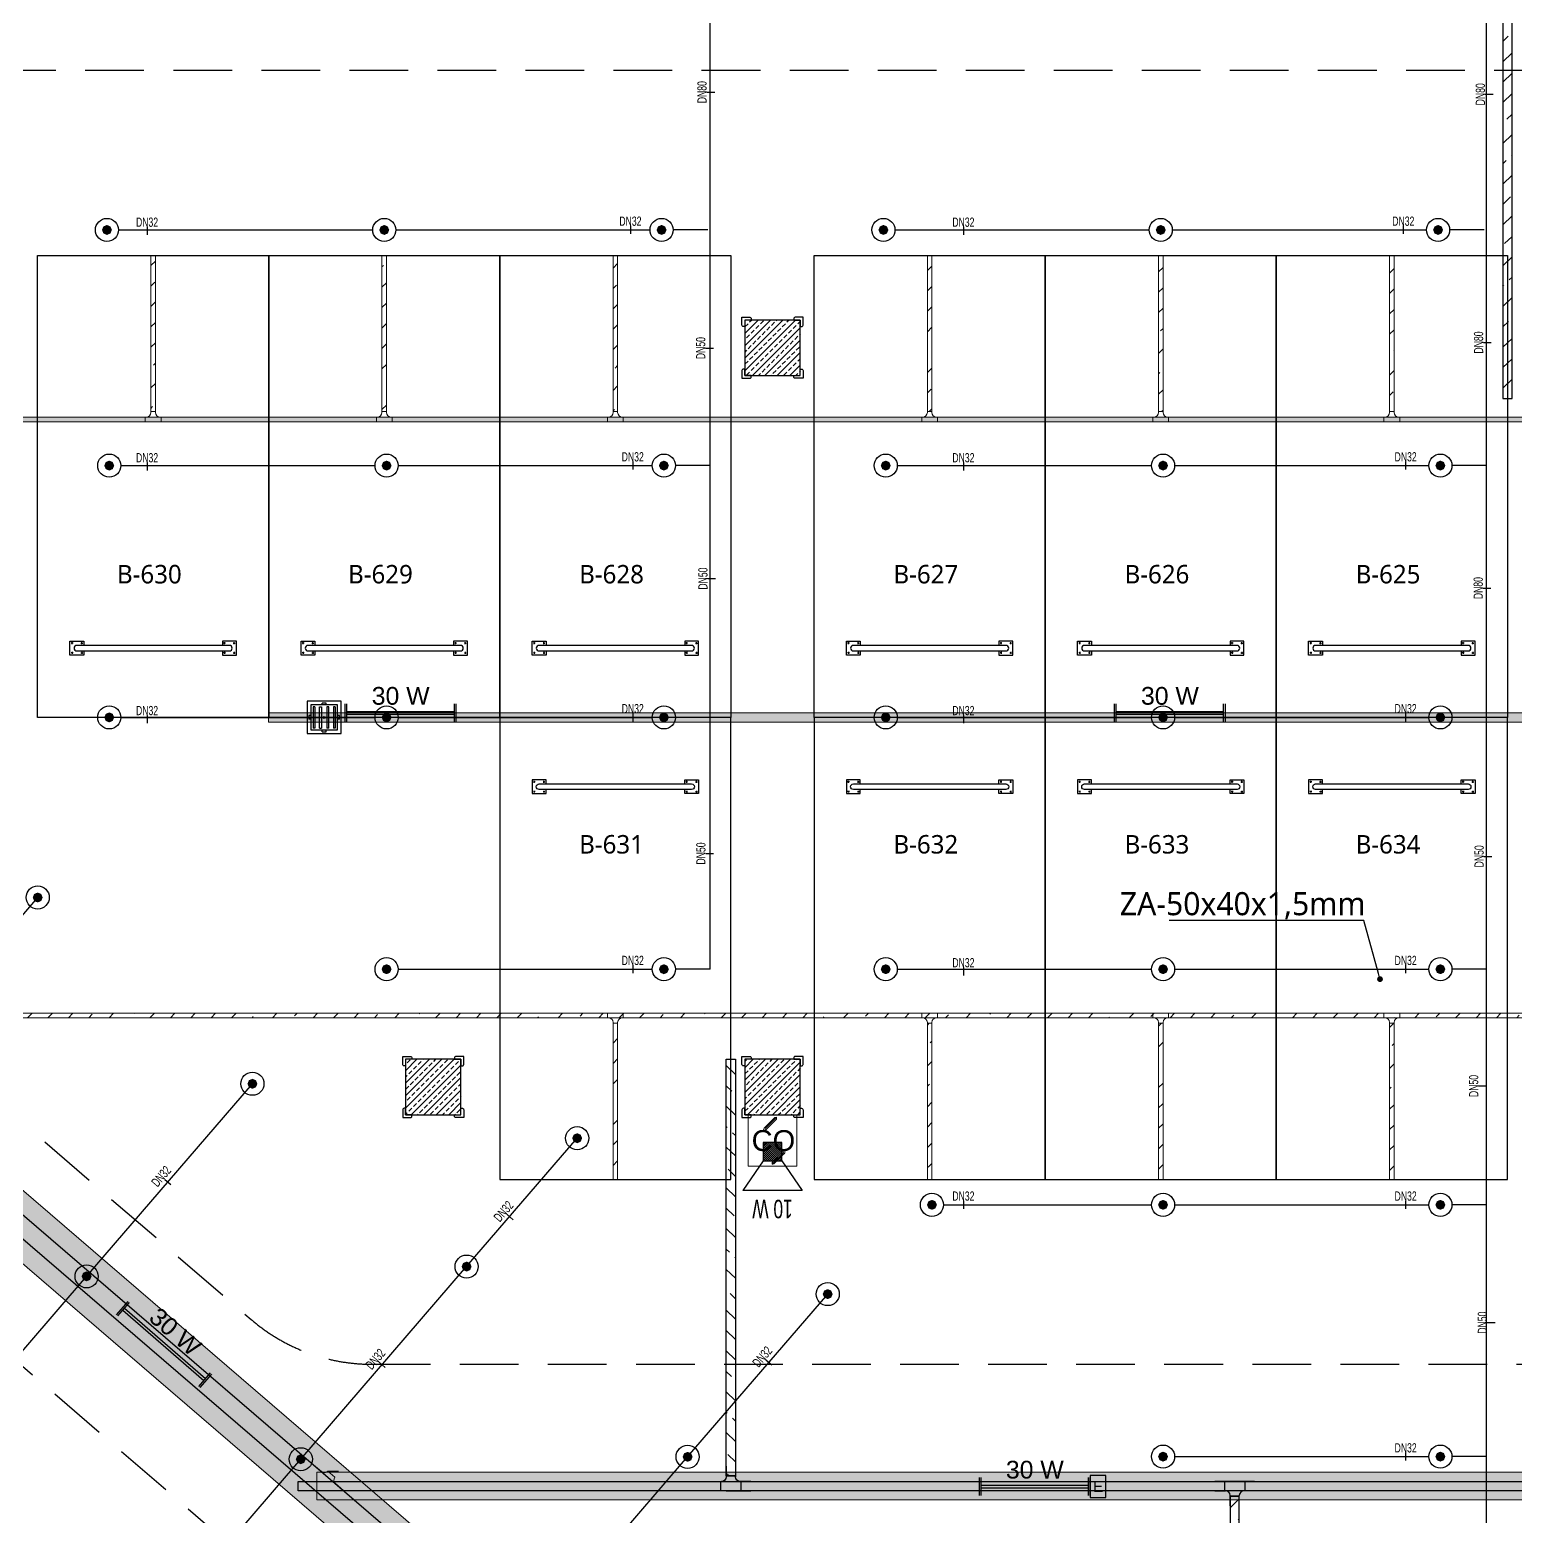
# Model space of a CAD drawing. Header units: millimetres. Extents: x -379292 to 1221486, y 92049 to 447512.
# Drawn here: x -200590 to -184520, y 124174 to 140261 of the extents above; entities that cross this region are included whole.
import ezdxf
from ezdxf import colors
from ezdxf.entities.mleader import LeaderData, LeaderLine
from ezdxf.enums import TextEntityAlignment as Align
from ezdxf.math import Vec2, Vec3

# ---------------------------------------------------------------- set-up
doc = ezdxf.new("R2010")
doc.units = ezdxf.units.MM
doc.linetypes.add('HIDDEN', pattern=[9.525, 6.35, -3.175])
for name, color, linetype in [('-M-YNGN-BORUID', 7, 'Continuous'), ('-M-YNGN-BORUUZUN', 7, 'Continuous'), ('-M-YNGN-BORUYUK', 7, 'Continuous'), ('-M-YNGN-SPR-YUK', 7, 'Continuous'), ('-M-YNGN-ZON5-CAP-', 7, 'Continuous'), ('-M-YNGN-ZON5-SPR-', 7, 'Continuous'), ('04_RAIN INLET', 51, 'Continuous'), ('05_HATCH CONCRETE', 141, 'Continuous'), ('05_SYMBOL', 2, 'Continuous'), ('08_LAMP', 4, 'Continuous'), ('08_LOUD SYSTEM', 4, 'Continuous'), ('202-A-Y-MahalAd', 141, 'Continuous'), ('E_CT_ZA', 6, 'Continuous'), ('EYazı', 7, 'Continuous')]:
    doc.layers.add(name, color=color, linetype=linetype)
doc.layers.add('-M-YNGN-SPR-CAPCIZGI', color=188, linetype='Continuous', plot=False)
for name, color, linetype, lineweight in [('-M-YNGN-ZON5', 11, 'SP', 30), ('08_200', 112, 'Continuous', 9), ('08_DEDECTOR', 3, 'Continuous', 9), ('E_CT_AYDINLATMA', 3, 'Continuous', 9), ('E_CT_KA', 4, 'Continuous', 9), ('E_CT_KIRMIZI', 1, 'Continuous', 9)]:
    doc.layers.add(name, color=color, linetype=linetype, lineweight=lineweight)
doc.styles.add('CIZGI', font='tahoma.ttf', dxfattribs={"width": 0.8, "oblique": 20})
doc.styles.add('HCAD', font='HCAD.SHX', dxfattribs={"width": 0.8, "height": 0.2})
doc.styles.add('PIPESIZE', font='hcad.shx', dxfattribs={"width": 0.8})
doc.styles.add('SPR-NOT', font='romans.shx')
doc.styles.get("Standard").update_dxf_attribs({"font": 'segoeuil.ttf'})
doc.styles.add('TR', font='tsimpali.shx', dxfattribs={"width": 0.7})
doc.styles.add('YAZI-2', font='arial.ttf', dxfattribs={"height": 2})
doc.styles.add('YAZI-3', font='arial.ttf', dxfattribs={"height": 3})
doc.linetypes.add('SP', pattern='A,2,-0.1,["SP",CIZGI,S=0.14,R=0.2,X=0,Y=-0.07],-0.255', length=2.355)
pattern_1 = [(225, (905000, -3e-07), (67.351921, -67.351921), []), (225, (904932.65, -3e-07), (67.351921, -67.351921), [47.625, -23.8125])]

# ---------------------------------------------------------------- blocks, each defined once
blk = doc.blocks.new('202_Vida')
at = {"color": 0, "linetype": 'ByBlock', "ltscale": 0.2}
for points in [[(1, 0), (-1, 0)], [(0, 1), (0, -1)]]:
    blk.add_lwpolyline(points, dxfattribs=at)
at = {"color": 0, "linetype": 'ByBlock'}
for radius in [0.42, 0.23, 0.155]:
    blk.add_circle((0, 0), radius, dxfattribs=at)
blk = doc.blocks.new('202_Stoper')
at = {"color": 0, "linetype": 'ByBlock'}
for points in [[(-750, -30), (-750, -75), (-900, -75), (-900, 75), (-750, 75), (-750, 30)], [(750, -30), (750, -75), (900, -75), (900, 75), (750, 75), (750, 30)]]:
    blk.add_lwpolyline(points, dxfattribs=at)
blk.add_lwpolyline([(825, -30, 1), (825, 30), (-825, 30, 1), (-825, -30)], format="xyb", close=True, dxfattribs=at)
at = {"color": 0, "linetype": 'ByBlock', "yscale": 10, "zscale": 10, "rotation": 180}
for p, xscale in [((-877, 53), -10), ((-772, 53), 10), ((772, 53), -10), ((877, 53), 10)]:
    blk.add_blockref('202_Vida', p, dxfattribs=dict(at, xscale=xscale))
at = {"color": 0, "linetype": 'ByBlock', "yscale": 10, "zscale": 10}
for p, xscale in [((-877, -52), 10), ((-772, -52), -10), ((772, -52), 10), ((877, -52), -10)]:
    blk.add_blockref('202_Vida', p, dxfattribs=dict(at, xscale=xscale))
blk = doc.blocks.new('202_Mahalblok')
at = {"color": 0, "linetype": 'ByBlock', "flags": 128}
blk.add_lwpolyline([(0, 0), (0, 5000), (2500, 5000), (2500, 0)], close=True, dxfattribs=at)
at = {"color": 252}
blk.add_blockref('202_Stoper', (1250, 750), dxfattribs=at)
at = {"color": 0, "linetype": 'ByBlock', "ltscale": 25}
blk.add_attdef('MAHALNO', text='', height=200, dxfattribs=at).set_placement((1209, 1390), align=Align.BOTTOM_CENTER)
blk = doc.blocks.new('202_Izgara')
at = {"color": 8, "ltscale": 25}
blk.add_circle((0, 0), 0.1, dxfattribs=at)
at = {"layer": '04_RAIN INLET', "color": 8}
for p, q in [((1.85, 1.75), (-1.85, 1.75)), ((-1.85, 1.75), (-1.85, -1.75)), ((1.85, -1.75), (1.85, 1.75)), ((1.45, 1.35), (-1.45, 1.35)), ((-1.45, 1.35), (-1.45, -1.35)), ((-1.2, 1.15), (-1.2, -1.15)), ((-1, 1.15), (-1.2, 1.15)), ((-1, 1.15), (-1, -1.15)), ((-0.5, -1.15), (-0.5, 1.15)), ((-0.5, 1.15), (-0.3, 1.15)), ((-0.3, 1.15), (-0.3, -1.15)), ((0.3, 1.15), (0.3, -1.15)), ((0.5, 1.15), (0.3, 1.15)), ((0.5, -1.15), (0.5, 1.15)), ((1, 1.15), (1, -1.15)), ((1.2, 1.15), (1, 1.15)), ((1.2, 1.15), (1.2, -1.15)), ((1.45, -1.35), (1.45, 1.35)), ((-1.45, -1.35), (1.45, -1.35)), ((-1, -1.15), (-1.2, -1.15)), ((-0.5, -1.15), (-0.3, -1.15)), ((0.5, -1.15), (0.3, -1.15)), ((1.2, -1.15), (1, -1.15)), ((-1.85, -1.75), (1.85, -1.75))]:
    blk.add_line(p, q, dxfattribs=at)
at = {"layer": '04_RAIN INLET', "color": 8, "ltscale": 50}
for p, q in [((-1.45, 0.2), (-1.65, 0.2)), ((0.2, 1.55), (-0.2, 1.55)), ((-0.2, 1.35), (-0.2, 1.55)), ((0.2, 1.35), (0.2, 1.55)), ((1.65, 0.2), (1.45, 0.2)), ((-1.45, -0.2), (-1.65, -0.2)), ((-0.2, -1.55), (-0.2, -1.35)), ((0.2, -1.55), (0.2, -1.35)), ((1.65, -0.2), (1.45, -0.2))]:
    blk.add_line(p, q, dxfattribs=at)
at = {"layer": '04_RAIN INLET', "color": 8, "ltscale": 50, "extrusion": (-2.89798e-21, 1.6744e-09, 1)}
for points in [[(-1.65, 0.2), (-1.65, -0.2)], [(1.65, -0.2), (1.65, 0.2)]]:
    blk.add_lwpolyline(points, dxfattribs=at)
at = {"layer": '04_RAIN INLET', "color": 8, "ltscale": 50, "extrusion": (-2.89798e-21, 1.6744e-09, 1), "elevation": 0}
blk.add_lwpolyline([(-0.2, -1.55), (0.2, -1.55)], dxfattribs=at)
blk = doc.blocks.new('bariyer')
at = {"color": 8, "ltscale": 25}
blk.add_lwpolyline([(0, -70), (15, -70, 0.414214), (30, -55), (30, 30), (-55, 30, 0.414214), (-70, 15), (-70, 0), (0, 0)], format="xyb", close=True, dxfattribs=at)
blk = doc.blocks.new('OtoParkBodrumKatMimari')
at = {"layer": '05_HATCH CONCRETE'}
h = blk.add_hatch(dxfattribs=at)
h.set_pattern_fill('ANSI33', color=8, scale=15, angle=180, style=0)
h.set_pattern_definition(pattern_1)
h.paths.add_polyline_path([(54100, 36300), (53500, 36300), (53500, 35700), (54100, 35700)])
h = blk.add_hatch(dxfattribs=at)
h.set_pattern_fill('ANSI33', color=8, scale=15, angle=180, style=0)
h.set_pattern_definition(pattern_1)
h.paths.add_polyline_path([(50430, 28300), (49830, 28300), (49830, 27700), (50430, 27700)])
h = blk.add_hatch(dxfattribs=at)
h.set_pattern_fill('ANSI33', color=8, scale=15, angle=180, style=0)
h.set_pattern_definition(pattern_1)
h.paths.add_polyline_path([(54100, 28300), (53500, 28300), (53500, 27700), (54100, 27700)])
at = {"color": 5}
for points in [[(54100, 36300), (53500, 36300), (53500, 35700), (54100, 35700)], [(50430, 28300), (49830, 28300), (49830, 27700), (50430, 27700)], [(54100, 28300), (53500, 28300), (53500, 27700), (54100, 27700)]]:
    blk.add_lwpolyline(points, close=True, dxfattribs=at)
at = {"layer": '05_SYMBOL', "color": 252, "linetype": 'HIDDEN', "ltscale": 100}
blk.add_lwpolyline([(66008, 7484), (16095, 50445)], dxfattribs=at)
blk.add_lwpolyline([(48161, 25484, 0.179563), (49466, 25000), (104855, 25000, 0.215217), (106355, 25677), (115176, 35677, 0.645796), (113676, 39000), (37847, 39000, 0.695543), (36543, 35484), (48161, 25484)], format="xyb", dxfattribs=at)
at = {"layer": '04_RAIN INLET', "xscale": 100, "yscale": 100, "zscale": 100, "rotation": 359.9999999845318}
blk.add_blockref('202_Izgara', (48950, 32000), dxfattribs=at)
at = {"layer": '05_SYMBOL', "color": 8, "xscale": -1}
for p in [(53500, 36300), (49830, 28300), (53500, 28300)]:
    blk.add_blockref('bariyer', p, dxfattribs=at)
at = {"layer": '05_SYMBOL', "color": 8}
for p in [(54100, 36300), (50430, 28300), (54100, 28300)]:
    blk.add_blockref('bariyer', p, dxfattribs=at)
at = {"layer": '05_SYMBOL', "color": 8, "rotation": 180}
for p in [(53500, 35700), (49830, 27700), (53500, 27700)]:
    blk.add_blockref('bariyer', p, dxfattribs=at)
at = {"layer": '05_SYMBOL', "color": 8, "xscale": -1, "rotation": 180}
for p in [(54100, 35700), (50430, 27700), (54100, 27700)]:
    blk.add_blockref('bariyer', p, dxfattribs=at)
at = {"layer": '202-A-Y-MahalAd', "color": 8, "ltscale": 25}
for p, values in [((45850, 32000), {'MAHALNO': 'B-630'}), ((48350, 32000), {'MAHALNO': 'B-629'}), ((50850, 32000), {'MAHALNO': 'B-628'}), ((54250, 32000), {'MAHALNO': 'B-627'}), ((56750, 32000), {'MAHALNO': 'B-626'}), ((59250, 32000), {'MAHALNO': 'B-625'})]:
    blk.add_blockref('202_Mahalblok', p, dxfattribs=at).add_auto_attribs(values)
ref = blk.add_blockref('202_Mahalblok', (50850, 32000), dxfattribs=dict(at, xscale=-1, rotation=180))
ref.add_attrib('MAHALNO', 'B-631', dxfattribs={"layer": '0', "color": 0, "linetype": 'ByBlock', "ltscale": 25, "height": 200}).set_placement((52059, 30467), align=Align.BOTTOM_CENTER)
ref = blk.add_blockref('202_Mahalblok', (54250, 32000), dxfattribs=dict(at, xscale=-1, rotation=180))
ref.add_attrib('MAHALNO', 'B-632', dxfattribs={"layer": '0', "color": 0, "linetype": 'ByBlock', "ltscale": 25, "height": 200}).set_placement((55459, 30467), align=Align.BOTTOM_CENTER)
ref = blk.add_blockref('202_Mahalblok', (56750, 32000), dxfattribs=dict(at, xscale=-1, rotation=180))
ref.add_attrib('MAHALNO', 'B-633', dxfattribs={"layer": '0', "color": 0, "linetype": 'ByBlock', "ltscale": 25, "height": 200}).set_placement((57959, 30467), align=Align.BOTTOM_CENTER)
ref = blk.add_blockref('202_Mahalblok', (59250, 32000), dxfattribs=dict(at, xscale=-1, rotation=180))
ref.add_attrib('MAHALNO', 'B-634', dxfattribs={"layer": '0', "color": 0, "linetype": 'ByBlock', "ltscale": 25, "height": 200}).set_placement((60459, 30467), align=Align.BOTTOM_CENTER)
blk = doc.blocks.new('SP-C-UP-12')
at = {"ltscale": 10}
blk.add_line((0, 0), (0, 0), dxfattribs=at)
at = {"color": 1, "linetype": 'Continuous'}
blk.add_circle((0, 0), 12.5, dxfattribs=at)
at = {"ltscale": 10}
for points in [[(-5.4, 0), (-3.8, 3.8), (-3.8, -3.8), (0, 5.4)], [(-3.8, -3.8), (0, 5.4), (0, -5.4), (3.8, 3.8)], [(0, -5.4), (3.8, 3.8), (3.8, -3.8), (5.4, 0)]]:
    blk.add_solid(points, dxfattribs=at)
at = {"layer": '-M-YNGN-SPR-YUK', "style": 'SPR-NOT', "width": 0.5, "flags": 9}
for tag, p in [('YUK', (0, 17.8)), ('CAP', (0, 14.4)), ('TIP', (0.2, 10.8))]:
    blk.add_attdef(tag, text='', height=2.5, dxfattribs=at).set_placement(p, align=Align.MIDDLE_CENTER)
blk = doc.blocks.new('SPRKL100')
at = {"layer": '-M-YNGN-SPR-CAPCIZGI'}
blk.add_line((0, 0.43), (0, -0.43), dxfattribs=at)
at = {"layer": '-M-YNGN-BORUID', "color": 0, "style": 'HCAD', "width": 0.8, "flags": 1}
blk.add_attdef('DIC', text='', height=0.4, dxfattribs=at).set_placement((0, -1.69), align=Align.CENTER)
at = {"layer": '-M-YNGN-BORUUZUN', "color": 0, "style": 'HCAD', "width": 0.7}
blk.add_attdef('BOY', text='', height=0.8, dxfattribs=at).set_placement((0, -1.08), align=Align.CENTER)
at = {"layer": '-M-YNGN-BORUYUK', "color": 6, "style": 'PIPESIZE', "width": 0.8}
blk.add_attdef('YUK', text='', height=0.5, dxfattribs=at).set_placement((0, 1.87), align=Align.CENTER)
at = {"color": 0, "style": 'PIPESIZE', "width": 0.7}
blk.add_attdef('CAP', text='', height=1, dxfattribs=at).set_placement((0, 0.45), align=Align.CENTER)
blk = doc.blocks.new('A$C69E8C7F8')
at = {"layer": '-M-YNGN-ZON5', "ltscale": 500}
for p, q in [((-3733.8, 2836.9), (-3733.8, 6569.4)), ((-2893.8, 2036.9), (-2893.8, 6569.4)), ((-4373.8, 3636.9), (-4098.8, 3636.9)), ((-4073.8, 3636.9), (-3798.8, 3636.9)), ((-3736.3, 3636.9), (-3773.8, 3636.9)), ((-3533.8, 3636.9), (-3258.8, 3636.9)), ((-3233.8, 3636.9), (-2958.8, 3636.9)), ((-2896.3, 3636.9), (-2933.8, 3636.9)), ((-4371.3, 3381.9), (-4096.3, 3381.9)), ((-4071.3, 3381.9), (-3796.3, 3381.9)), ((-3733.8, 3381.9), (-3771.3, 3381.9)), ((-3531.3, 3381.9), (-3256.3, 3381.9)), ((-3231.3, 3381.9), (-2956.3, 3381.9)), ((-2893.8, 3381.9), (-2931.3, 3381.9)), ((-4371.3, 3109.4), (-4096.3, 3109.4)), ((-4071.3, 3109.4), (-3796.3, 3109.4)), ((-3733.8, 3109.4), (-3771.3, 3109.4)), ((-3531.3, 3109.4), (-3256.3, 3109.4)), ((-3231.3, 3109.4), (-2956.3, 3109.4)), ((-2893.8, 3109.4), (-2931.3, 3109.4)), ((-4640.6, 2706), (-4461.2, 2914.5)), ((-4071.3, 2836.9), (-3796.3, 2836.9)), ((-3733.8, 2836.9), (-3771.3, 2836.9)), ((-3531.3, 2836.9), (-3256.3, 2836.9)), ((-3231.3, 2836.9), (-2956.3, 2836.9)), ((-2893.8, 2836.9), (-2931.3, 2836.9)), ((-4408.3, 2504.5), (-4228.9, 2712.9)), ((-3997.2, 2515.1), (-3877.6, 2654)), ((-3481.3, 2581.9), (-3256.3, 2581.9)), ((-3231.3, 2581.9), (-2956.3, 2581.9)), ((-2893.8, 2581.9), (-2931.3, 2581.9)), ((-4176.6, 2306.6), (-3997.2, 2515.1)), ((-4579.6, 2305.5), (-4408.3, 2504.5)), ((-3758.1, 2309.2), (-3606.6, 2485.3)), ((-4347.8, 2107.7), (-4176.6, 2306.6)), ((-3937.5, 2100.8), (-3758.1, 2309.2)), ((-3231.3, 2309.4), (-2956.3, 2309.4)), ((-2893.8, 2309.4), (-2931.3, 2309.4))]:
    blk.add_line(p, q, dxfattribs=at)
at = {"layer": '-M-YNGN-ZON5-CAP-'}
ref = blk.add_blockref('SPRKL100', (-3733.1, 3786), dxfattribs=dict(at, xscale=10.00000000000001, yscale=10.00000000000001, zscale=10.00000000000001, rotation=90))
ref.add_attrib('CAP', 'DN80', dxfattribs={"layer": '0', "color": 0, "height": 10, "rotation": 90, "style": 'PIPESIZE', "width": 0.7}).set_placement((-3737.6, 3786), align=Align.CENTER)
ref = blk.add_blockref('SPRKL100', (-2891.1, 3783.7), dxfattribs=dict(at, xscale=10.00000000000001, yscale=10.00000000000001, zscale=10.00000000000001, rotation=90))
ref.add_attrib('CAP', 'DN80', dxfattribs={"layer": '0', "color": 0, "height": 10, "rotation": 90, "style": 'PIPESIZE', "width": 0.7}).set_placement((-2895.6, 3783.7), align=Align.CENTER)
ref = blk.add_blockref('SPRKL100', (-4342.9, 3635.8), dxfattribs=dict(at, xscale=10, yscale=10, zscale=10))
ref.add_attrib('CAP', 'DN32', dxfattribs={"layer": '0', "color": 0, "height": 10, "style": 'PIPESIZE', "width": 0.7}).set_placement((-4342.9, 3640.3), align=Align.CENTER)
ref = blk.add_blockref('SPRKL100', (-3820, 3636.9), dxfattribs=dict(at, xscale=10, yscale=10, zscale=10))
ref.add_attrib('CAP', 'DN32', dxfattribs={"layer": '0', "color": 0, "height": 10, "style": 'PIPESIZE', "width": 0.7}).set_placement((-3820, 3641.4), align=Align.CENTER)
ref = blk.add_blockref('SPRKL100', (-3459.8, 3635.8), dxfattribs=dict(at, xscale=10, yscale=10, zscale=10))
ref.add_attrib('CAP', 'DN32', dxfattribs={"layer": '0', "color": 0, "height": 10, "style": 'PIPESIZE', "width": 0.7}).set_placement((-3459.8, 3640.3), align=Align.CENTER)
ref = blk.add_blockref('SPRKL100', (-2983.9, 3636.9), dxfattribs=dict(at, xscale=10, yscale=10, zscale=10))
ref.add_attrib('CAP', 'DN32', dxfattribs={"layer": '0', "color": 0, "height": 10, "style": 'PIPESIZE', "width": 0.7}).set_placement((-2983.9, 3641.4), align=Align.CENTER)
ref = blk.add_blockref('SPRKL100', (-2893, 3515.1), dxfattribs=dict(at, xscale=10.00000000000001, yscale=10.00000000000001, zscale=10.00000000000001, rotation=90))
ref.add_attrib('CAP', 'DN80', dxfattribs={"layer": '0', "color": 0, "height": 10, "rotation": 90, "style": 'PIPESIZE', "width": 0.7}).set_placement((-2897.5, 3515.1), align=Align.CENTER)
ref = blk.add_blockref('SPRKL100', (-3734.5, 3509), dxfattribs=dict(at, xscale=10.00000000000001, yscale=10.00000000000001, zscale=10.00000000000001, rotation=90))
ref.add_attrib('CAP', 'DN50', dxfattribs={"layer": '0', "color": 0, "height": 10, "rotation": 90, "style": 'PIPESIZE', "width": 0.7}).set_placement((-3739, 3509), align=Align.CENTER)
ref = blk.add_blockref('SPRKL100', (-4342.9, 3380.9), dxfattribs=dict(at, xscale=10, yscale=10, zscale=10))
ref.add_attrib('CAP', 'DN32', dxfattribs={"layer": '0', "color": 0, "height": 10, "style": 'PIPESIZE', "width": 0.7}).set_placement((-4342.9, 3385.4), align=Align.CENTER)
ref = blk.add_blockref('SPRKL100', (-3817.5, 3381.9), dxfattribs=dict(at, xscale=10, yscale=10, zscale=10))
ref.add_attrib('CAP', 'DN32', dxfattribs={"layer": '0', "color": 0, "height": 10, "style": 'PIPESIZE', "width": 0.7}).set_placement((-3817.5, 3386.4), align=Align.CENTER)
ref = blk.add_blockref('SPRKL100', (-3459.8, 3380.9), dxfattribs=dict(at, xscale=10, yscale=10, zscale=10))
ref.add_attrib('CAP', 'DN32', dxfattribs={"layer": '0', "color": 0, "height": 10, "style": 'PIPESIZE', "width": 0.7}).set_placement((-3459.8, 3385.4), align=Align.CENTER)
ref = blk.add_blockref('SPRKL100', (-2981.4, 3381.9), dxfattribs=dict(at, xscale=10, yscale=10, zscale=10))
ref.add_attrib('CAP', 'DN32', dxfattribs={"layer": '0', "color": 0, "height": 10, "style": 'PIPESIZE', "width": 0.7}).set_placement((-2981.4, 3386.4), align=Align.CENTER)
ref = blk.add_blockref('SPRKL100', (-3732.1, 3259.6), dxfattribs=dict(at, xscale=10.00000000000001, yscale=10.00000000000001, zscale=10.00000000000001, rotation=90))
ref.add_attrib('CAP', 'DN50', dxfattribs={"layer": '0', "color": 0, "height": 10, "rotation": 90, "style": 'PIPESIZE', "width": 0.7}).set_placement((-3736.6, 3259.6), align=Align.CENTER)
ref = blk.add_blockref('SPRKL100', (-2893.4, 3249.3), dxfattribs=dict(at, xscale=10.00000000000001, yscale=10.00000000000001, zscale=10.00000000000001, rotation=90))
ref.add_attrib('CAP', 'DN80', dxfattribs={"layer": '0', "color": 0, "height": 10, "rotation": 90, "style": 'PIPESIZE', "width": 0.7}).set_placement((-2897.9, 3249.3), align=Align.CENTER)
ref = blk.add_blockref('SPRKL100', (-4342.9, 3107.3), dxfattribs=dict(at, xscale=10, yscale=10, zscale=10))
ref.add_attrib('CAP', 'DN32', dxfattribs={"layer": '0', "color": 0, "height": 10, "style": 'PIPESIZE', "width": 0.7}).set_placement((-4342.9, 3111.8), align=Align.CENTER)
ref = blk.add_blockref('SPRKL100', (-3817.5, 3109.4), dxfattribs=dict(at, xscale=10, yscale=10, zscale=10))
ref.add_attrib('CAP', 'DN32', dxfattribs={"layer": '0', "color": 0, "height": 10, "style": 'PIPESIZE', "width": 0.7}).set_placement((-3817.5, 3113.9), align=Align.CENTER)
ref = blk.add_blockref('SPRKL100', (-3459.8, 3107.3), dxfattribs=dict(at, xscale=10, yscale=10, zscale=10))
ref.add_attrib('CAP', 'DN32', dxfattribs={"layer": '0', "color": 0, "height": 10, "style": 'PIPESIZE', "width": 0.7}).set_placement((-3459.8, 3111.8), align=Align.CENTER)
ref = blk.add_blockref('SPRKL100', (-2981.4, 3109.4), dxfattribs=dict(at, xscale=10, yscale=10, zscale=10))
ref.add_attrib('CAP', 'DN32', dxfattribs={"layer": '0', "color": 0, "height": 10, "style": 'PIPESIZE', "width": 0.7}).set_placement((-2981.4, 3113.9), align=Align.CENTER)
ref = blk.add_blockref('SPRKL100', (-3734.3, 2962.1), dxfattribs=dict(at, xscale=10.00000000000001, yscale=10.00000000000001, zscale=10.00000000000001, rotation=90))
ref.add_attrib('CAP', 'DN50', dxfattribs={"layer": '0', "color": 0, "height": 10, "rotation": 90, "style": 'PIPESIZE', "width": 0.7}).set_placement((-3738.8, 2962.1), align=Align.CENTER)
ref = blk.add_blockref('SPRKL100', (-2892.4, 2959), dxfattribs=dict(at, xscale=10.00000000000001, yscale=10.00000000000001, zscale=10.00000000000001, rotation=90))
ref.add_attrib('CAP', 'DN50', dxfattribs={"layer": '0', "color": 0, "height": 10, "rotation": 90, "style": 'PIPESIZE', "width": 0.7}).set_placement((-2896.9, 2959), align=Align.CENTER)
ref = blk.add_blockref('SPRKL100', (-3817.5, 2836.9), dxfattribs=dict(at, xscale=10, yscale=10, zscale=10))
ref.add_attrib('CAP', 'DN32', dxfattribs={"layer": '0', "color": 0, "height": 10, "style": 'PIPESIZE', "width": 0.7}).set_placement((-3817.5, 2841.4), align=Align.CENTER)
ref = blk.add_blockref('SPRKL100', (-3459.8, 2834.4), dxfattribs=dict(at, xscale=10, yscale=10, zscale=10))
ref.add_attrib('CAP', 'DN32', dxfattribs={"layer": '0', "color": 0, "height": 10, "style": 'PIPESIZE', "width": 0.7}).set_placement((-3459.8, 2838.9), align=Align.CENTER)
ref = blk.add_blockref('SPRKL100', (-2981.4, 2836.9), dxfattribs=dict(at, xscale=10, yscale=10, zscale=10))
ref.add_attrib('CAP', 'DN32', dxfattribs={"layer": '0', "color": 0, "height": 10, "style": 'PIPESIZE', "width": 0.7}).set_placement((-2981.4, 2841.4), align=Align.CENTER)
ref = blk.add_blockref('SPRKL100', (-2898.3, 2710.5), dxfattribs=dict(at, xscale=10.00000000000001, yscale=10.00000000000001, zscale=10.00000000000001, rotation=90))
ref.add_attrib('CAP', 'DN50', dxfattribs={"layer": '0', "color": 0, "height": 10, "rotation": 90, "style": 'PIPESIZE', "width": 0.7}).set_placement((-2902.8, 2710.5), align=Align.CENTER)
ref = blk.add_blockref('SPRKL100', (-4320.4, 2606.6), dxfattribs=dict(at, xscale=10, yscale=10, zscale=10, rotation=49.28113061156347))
ref.add_attrib('CAP', 'DN32', dxfattribs={"layer": '0', "color": 0, "height": 10, "rotation": 49.2811, "style": 'PIPESIZE', "width": 0.7}).set_placement((-4323.8, 2609.5), align=Align.CENTER)
ref = blk.add_blockref('SPRKL100', (-3459.8, 2581.9), dxfattribs=dict(at, xscale=10, yscale=10, zscale=10))
ref.add_attrib('CAP', 'DN32', dxfattribs={"layer": '0', "color": 0, "height": 10, "style": 'PIPESIZE', "width": 0.7}).set_placement((-3459.8, 2586.4), align=Align.CENTER)
ref = blk.add_blockref('SPRKL100', (-2981.4, 2581.9), dxfattribs=dict(at, xscale=10, yscale=10, zscale=10))
ref.add_attrib('CAP', 'DN32', dxfattribs={"layer": '0', "color": 0, "height": 10, "style": 'PIPESIZE', "width": 0.7}).set_placement((-2981.4, 2586.4), align=Align.CENTER)
ref = blk.add_blockref('SPRKL100', (-3950.1, 2568.6), dxfattribs=dict(at, xscale=10, yscale=10, zscale=10, rotation=49.28113061156347))
ref.add_attrib('CAP', 'DN32', dxfattribs={"layer": '0', "color": 0, "height": 10, "rotation": 49.2811, "style": 'PIPESIZE', "width": 0.7}).set_placement((-3953.5, 2571.6), align=Align.CENTER)
ref = blk.add_blockref('SPRKL100', (-2888.9, 2454.4), dxfattribs=dict(at, xscale=10.00000000000001, yscale=10.00000000000001, zscale=10.00000000000001, rotation=90))
ref.add_attrib('CAP', 'DN50', dxfattribs={"layer": '0', "color": 0, "height": 10, "rotation": 90, "style": 'PIPESIZE', "width": 0.7}).set_placement((-2893.4, 2454.4), align=Align.CENTER)
ref = blk.add_blockref('SPRKL100', (-4088.7, 2408.8), dxfattribs=dict(at, xscale=10, yscale=10, zscale=10, rotation=49.28113061156347))
ref.add_attrib('CAP', 'DN32', dxfattribs={"layer": '0', "color": 0, "height": 10, "rotation": 49.2811, "style": 'PIPESIZE', "width": 0.7}).set_placement((-4092.1, 2411.7), align=Align.CENTER)
ref = blk.add_blockref('SPRKL100', (-3670.2, 2411.4), dxfattribs=dict(at, xscale=10, yscale=10, zscale=10, rotation=49.28113061156347))
ref.add_attrib('CAP', 'DN32', dxfattribs={"layer": '0', "color": 0, "height": 10, "rotation": 49.2811, "style": 'PIPESIZE', "width": 0.7}).set_placement((-3673.6, 2414.3), align=Align.CENTER)
ref = blk.add_blockref('SPRKL100', (-2981.4, 2309.4), dxfattribs=dict(at, xscale=10, yscale=10, zscale=10))
ref.add_attrib('CAP', 'DN32', dxfattribs={"layer": '0', "color": 0, "height": 10, "style": 'PIPESIZE', "width": 0.7}).set_placement((-2981.4, 2313.9), align=Align.CENTER)
at = {"layer": '-M-YNGN-ZON5-SPR-', "ltscale": 25}
for p in [(-4386.3, 3636.9), (-4086.3, 3636.9), (-3786.3, 3636.9), (-3546.3, 3636.9), (-3246.3, 3636.9), (-2946.3, 3636.9), (-4383.8, 3381.9), (-4083.8, 3381.9), (-3783.8, 3381.9), (-3543.8, 3381.9), (-3243.8, 3381.9), (-2943.8, 3381.9), (-4383.8, 3109.4), (-4083.8, 3109.4), (-3783.8, 3109.4), (-3543.8, 3109.4), (-3243.8, 3109.4), (-2943.8, 3109.4), (-4461.2, 2914.5), (-4083.8, 2836.9), (-3783.8, 2836.9), (-3543.8, 2836.9), (-3243.8, 2836.9), (-2943.8, 2836.9), (-4228.9, 2712.9), (-3877.6, 2654), (-3493.8, 2581.9), (-3243.8, 2581.9), (-2943.8, 2581.9), (-3997.2, 2515.1), (-4408.3, 2504.5), (-3606.6, 2485.3), (-4176.6, 2306.6), (-3758.1, 2309.2), (-3243.8, 2309.4), (-2943.8, 2309.4)]:
    blk.add_blockref('SP-C-UP-12', p, dxfattribs=at)
blk = doc.blocks.new('*U584')
h = blk.add_hatch()
h.set_pattern_fill('ANSI33', color=0, scale=50, angle=1, style=0)
h.paths.add_polyline_path([(-1943, 100), (26164, 100), (26164, 0), (-1943, 0)])
at = {"color": 0}
blk.add_lwpolyline([(-1943, 100), (26164, 100), (26164, 0), (-1943, 0)], close=True, dxfattribs=at)
at = {"ltscale": 25, "flags": 1}
for tag, p in [('YUKSEKLIK', (-229, -149)), ('KALINLIK', (-229, -213))]:
    blk.add_attdef(tag, p, '', height=50, dxfattribs=at)
blk = doc.blocks.new('*U681')
h = blk.add_hatch()
h.set_pattern_fill('ANSI33', color=0, scale=50, angle=1, style=0)
h.paths.add_polyline_path([(6913, 200), (73975, 200), (73975, 0), (6913, 0)])
at = {"color": 0}
blk.add_lwpolyline([(6913, 200), (73975, 200), (73975, 0), (6913, 0)], close=True, dxfattribs=at)
at = {"ltscale": 25, "flags": 1}
for tag, p in [('YUKSEKLIK', (-229, -149)), ('KALINLIK', (-229, -213))]:
    blk.add_attdef(tag, p, '', height=50, dxfattribs=at)
blk = doc.blocks.new('*U719')
h = blk.add_hatch()
h.set_pattern_fill('ANSI33', color=0, scale=50, angle=1, style=0)
h.paths.add_polyline_path([(6649, 600), (73877, 600), (73877, 0), (6649, 0)])
at = {"color": 0}
blk.add_lwpolyline([(6649, 600), (73877, 600), (73877, 0), (6649, 0)], close=True, dxfattribs=at)
at = {"ltscale": 25, "flags": 1}
for tag, p in [('YUKSEKLIK', (-229, -149)), ('KALINLIK', (-229, -213))]:
    blk.add_attdef(tag, p, '', height=50, dxfattribs=at)
blk = doc.blocks.new('*U726')
h = blk.add_hatch()
h.set_pattern_fill('ANSI33', color=0, scale=50, angle=1, style=0)
h.paths.add_polyline_path([(-26757, 50), (262, 50), (262, 0), (-26757, 0)])
at = {"color": 0}
blk.add_lwpolyline([(-26757, 50), (262, 50), (262, 0), (-26757, 0)], close=True, dxfattribs=at)
at = {"ltscale": 25, "flags": 1}
for tag, p in [('YUKSEKLIK', (-229, -149)), ('KALINLIK', (-229, -213))]:
    blk.add_attdef(tag, p, '', height=50, dxfattribs=at)
blk = doc.blocks.new('*U727')
h = blk.add_hatch()
h.set_pattern_fill('ANSI33', color=0, scale=50, angle=1, style=0)
h.paths.add_polyline_path([(-33464, 50), (616, 50), (616, 0), (-33464, 0)])
at = {"color": 0}
blk.add_lwpolyline([(-33464, 50), (616, 50), (616, 0), (-33464, 0)], close=True, dxfattribs=at)
at = {"ltscale": 25, "flags": 1}
for tag, p in [('YUKSEKLIK', (-229, -149)), ('KALINLIK', (-229, -213))]:
    blk.add_attdef(tag, p, '', height=50, dxfattribs=at)
blk = doc.blocks.new('*U961')
h = blk.add_hatch()
h.set_pattern_fill('ANSI33', color=0, scale=50, angle=1, style=0)
h.paths.add_polyline_path([(-4141, 100), (0, 100), (0, 0), (-4141, 0)])
at = {"color": 0}
blk.add_lwpolyline([(-4141, 100), (0, 100), (0, 0), (-4141, 0)], close=True, dxfattribs=at)
at = {"ltscale": 25, "flags": 1}
for tag, p in [('YUKSEKLIK', (-229, -149)), ('KALINLIK', (-229, -213))]:
    blk.add_attdef(tag, p, '', height=50, dxfattribs=at)
blk = doc.blocks.new('*U966')
h = blk.add_hatch()
h.set_pattern_fill('ANSI33', color=0, scale=50, angle=1, style=0)
h.paths.add_polyline_path([(-4141, 100), (368, 100), (368, 0), (-4141, 0)])
at = {"color": 0}
blk.add_lwpolyline([(-4141, 100), (368, 100), (368, 0), (-4141, 0)], close=True, dxfattribs=at)
at = {"ltscale": 25, "flags": 1}
for tag, p in [('YUKSEKLIK', (-229, -149)), ('KALINLIK', (-229, -213))]:
    blk.add_attdef(tag, p, '', height=50, dxfattribs=at)
blk = doc.blocks.new('*U457')
at = {"color": 0}
for p, q in [((264, 264), (-164, 264)), ((-164, 164), (-50, 164)), ((-60, 264), (-60, 164)), ((0, 264), (264, 264)), ((264, 164), (150, 164)), ((160, 264), (160, 164)), ((0, 0), (0, 114)), ((0, 104), (100, 104)), ((100, 0), (100, 114))]:
    blk.add_line(p, q, dxfattribs=at)
for centre, start, end in [((-50, 114), 0, 90), ((150, 114), 90, 180)]:
    blk.add_arc(centre, 50, start, end, dxfattribs=at)
blk = doc.blocks.new('*U972')
h = blk.add_hatch()
h.set_pattern_fill('ANSI33', color=0, scale=50, angle=1, style=0)
h.paths.add_polyline_path([(-4194, 100), (-269, 100), (-269, 0), (-4194, 0)])
at = {"color": 0}
blk.add_lwpolyline([(-4194, 100), (-269, 100), (-269, 0), (-4194, 0)], close=True, dxfattribs=at)
at = {"ltscale": 25, "flags": 1}
for tag, p in [('YUKSEKLIK', (-229, -149)), ('KALINLIK', (-229, -213))]:
    blk.add_attdef(tag, p, '', height=50, dxfattribs=at)
blk = doc.blocks.new('*U463')
at = {"color": 0}
for p, q in [((264, 264), (-164, 264)), ((-164, 164), (-50, 164)), ((-60, 264), (-60, 164)), ((0, 264), (264, 264)), ((264, 164), (150, 164)), ((160, 264), (160, 164)), ((0, 0), (0, 114)), ((0, 104), (100, 104)), ((100, 0), (100, 114))]:
    blk.add_line(p, q, dxfattribs=at)
for centre, start, end in [((-50, 114), 0, 90), ((150, 114), 90, 180)]:
    blk.add_arc(centre, 50, start, end, dxfattribs=at)
blk = doc.blocks.new('_DOT')
at = {"color": 0, "linetype": 'ByBlock'}
blk.add_line((-0.5, 0), (-1, 0), dxfattribs=at)
at = {"color": 0, "linetype": 'ByBlock', "const_width": 0.5}
blk.add_lwpolyline([(-0.25, 0, 1), (0.25, 0, 1)], format="xyb", close=True, dxfattribs=at)
blk = doc.blocks.new('*U509')
at = {"color": 0}
for p, q in [((0, 37.8), (0, 26.4)), ((-0.3, 6.4), (-0.3, 26.4)), ((-0.3, 26.4), (0, 26.4)), ((12.4, 12.8), (5, 21.4)), ((5, 21.4), (5, 11.4)), ((0, 6.4), (-0.3, 6.4)), ((0, -5), (0, 6.4))]:
    blk.add_line(p, q, dxfattribs=at)
for centre, start, end in [((5, 26.4), 180, 270), ((5, 6.4), 90, 180)]:
    blk.add_arc(centre, 5, start, end, dxfattribs=at)
blk = doc.blocks.new('40 W SIVA ÜSTÜ ETANJ LED 50')
at = {"layer": '08_LAMP'}
for p, q in [((-625, -100), (-625, 100)), ((-605, -100), (-605, 100)), ((-605, 15), (605, 15)), ((605, -100), (605, 100)), ((625, -100), (625, 100)), ((-605, -15), (605, -15))]:
    blk.add_line(p, q, dxfattribs=at)
at = {"layer": '08_LAMP', "color": 2, "style": 'YAZI-2'}
blk.add_text('30 W', height=200, dxfattribs=at).set_placement((0, 90), align=Align.CENTER)
blk = doc.blocks.new('40 W SIVA ÜSTÜ ETANJ LED 50--')
at = {"layer": '08_LAMP'}
for p, q in [((-625, -100), (-625, 100)), ((-605, -100), (-605, 100)), ((-605, 15), (605, 15)), ((605, -100), (605, 100)), ((625, -100), (625, 100)), ((-605, -15), (605, -15))]:
    blk.add_line(p, q, dxfattribs=at)
at = {"layer": '08_LAMP', "color": 2, "style": 'YAZI-2'}
blk.add_text('30 W', height=200, dxfattribs=at).set_placement((0, 90), align=Align.CENTER)
blk = doc.blocks.new('40 W SIVA ÜSTÜ ETANJ LED E 50')
at = {"layer": '08_LAMP'}
for p, q in [((-625, -100), (-625, 100)), ((-605, -100), (-605, 100)), ((-605, 15), (605, 15)), ((605, -100), (605, 100)), ((625, -100), (625, 100)), ((-605, -15), (605, -15))]:
    blk.add_line(p, q, dxfattribs=at)
blk.add_lwpolyline([(625, -125), (800, -125), (800, 125), (625, 125)], close=True, dxfattribs=at)
at = {"layer": '08_LAMP', "color": 2, "style": 'YAZI-2'}
blk.add_text('30 W', height=200, dxfattribs=at).set_placement((0, 90), align=Align.CENTER)
blk.add_text('E', height=125, dxfattribs=at).set_placement((713, 0), align=Align.MIDDLE)
blk = doc.blocks.new('CO 250')
at = {"layer": '08_DEDECTOR'}
for p, q in [((17, 243), (-84, 142)), ((45, 251), (-74, 132)), ((37, 223), (-64, 122)), ((45, 250), (45, 243)), ((114, -136), (-5, -255)), ((104, -126), (3, -227)), ((124, -146), (23, -247)), ((-5, -247), (-5, -255)), ((-5, -255), (3, -255))]:
    blk.add_line(p, q, dxfattribs=at)
at = {"layer": '08_DEDECTOR', "ltscale": 25}
blk.add_lwpolyline([(-262, 278), (-262, -278), (262, -278), (262, 278)], close=True, dxfattribs=at)
at = {"layer": '08_DEDECTOR'}
for centre, radius, start, end in [((37, 223), 27.7, 72.9688, 135), ((17, 243), 27.7, 315, 0), ((-55, 112), 41.6, 135, 180), ((-55, 112), 27.7, 135, 180), ((-55, 112), 13.9, 135, 180), ((95, -116), 13.9, 315, 350.4112), ((95, -116), 27.7, 315, 355.2224), ((95, -116), 41.6, 315, 356.817), ((23, -247), 27.7, 135, 180), ((3, -227), 27.7, 270, 315)]:
    blk.add_arc(centre, radius, start, end, dxfattribs=at)
at = {"layer": '08_DEDECTOR', "color": 3, "style": 'YAZI-3'}
blk.add_text('CO', height=225, dxfattribs=at).set_placement((-226, -113))
blk = doc.blocks.new('15 W HORN 100_HARİCİ TİP')
at = {"layer": '08_LOUD SYSTEM'}
h = blk.add_hatch(dxfattribs=at)
h.set_pattern_fill('ANSI31', color=2, scale=4.8)
h.set_pattern_definition([(45, (-341645.439, -380325.335), (-10.77630735, 10.77630735), [])])
h.paths.add_polyline_path([(-100, 0), (100, 0), (100, 200), (-100, 200)])
at = {"layer": '08_LOUD SYSTEM', "ltscale": 2}
for p, q in [((-320, 520), (320, 520)), ((-100, 200), (-320, 520)), ((100, 200), (320, 520))]:
    blk.add_line(p, q, dxfattribs=at)
at = {"layer": '08_LOUD SYSTEM'}
blk.add_lwpolyline([(100, 0), (100, 200), (-100, 200), (-100, 0)], close=True, dxfattribs=at)
at = {"layer": '08_LOUD SYSTEM', "color": 2, "ltscale": 2, "style": 'TR', "width": 0.7}
blk.add_text('10 W', height=200, dxfattribs=at).set_placement((0, 620), align=Align.CENTER)
blk = doc.blocks.new('*U1030')
h = blk.add_hatch()
h.set_pattern_fill('ANSI33', color=0, scale=50, angle=1, style=0)
h.paths.add_polyline_path([(-2093, 50), (-403, 50), (-403, 0), (-2093, 0)])
at = {"color": 0}
blk.add_lwpolyline([(-2093, 50), (-403, 50), (-403, 0), (-2093, 0)], close=True, dxfattribs=at)
at = {"ltscale": 25, "flags": 1}
for tag, p in [('YUKSEKLIK', (-229, -149)), ('KALINLIK', (-229, -213))]:
    blk.add_attdef(tag, p, '', height=50, dxfattribs=at)
blk = doc.blocks.new('*U1012')
at = {"color": 0}
for p, q in [((214, 214), (-164, 214)), ((-164, 164), (-50, 164)), ((-60, 214), (-60, 164)), ((0, 214), (214, 214)), ((214, 164), (100, 164)), ((110, 214), (110, 164)), ((0, 0), (0, 114)), ((0, 104), (50, 104)), ((50, 0), (50, 114))]:
    blk.add_line(p, q, dxfattribs=at)
for centre, start, end in [((-50, 114), 0, 90), ((100, 114), 90, 180)]:
    blk.add_arc(centre, 50, start, end, dxfattribs=at)
blk = doc.blocks.new('*U1037')
h = blk.add_hatch()
h.set_pattern_fill('ANSI33', color=0, scale=50, angle=1, style=0)
h.paths.add_polyline_path([(-57384, 100), (-249, 100), (-249, 0), (-57384, 0)])
at = {"color": 0}
blk.add_lwpolyline([(-57384, 100), (-249, 100), (-249, 0), (-57384, 0)], close=True, dxfattribs=at)
at = {"ltscale": 25, "flags": 1}
for tag, p in [('YUKSEKLIK', (-229, -149)), ('KALINLIK', (-229, -213))]:
    blk.add_attdef(tag, p, '', height=50, dxfattribs=at)
blk = doc.blocks.new('*U1036')
h = blk.add_hatch()
h.set_pattern_fill('ANSI33', color=0, scale=50, angle=1, style=0)
h.paths.add_polyline_path([(-57608, 300), (-889, 300), (-889, 0), (-57608, 0)])
at = {"color": 0}
blk.add_lwpolyline([(-57608, 300), (-889, 300), (-889, 0), (-57608, 0)], close=True, dxfattribs=at)
at = {"ltscale": 25, "flags": 1}
for tag, p in [('YUKSEKLIK', (-229, -149)), ('KALINLIK', (-229, -213))]:
    blk.add_attdef(tag, p, '', height=50, dxfattribs=at)

msp = doc.modelspace()

# ---------------------------------------------------------------- block references
at = {"color": 8}
msp.add_blockref('OtoParkBodrumKatMimari', (-246354.8, 100818.8), dxfattribs=at)

# ---------------------------------------------------------------- next in the draw order: block references
at = {"layer": '-M-YNGN-ZON5', "ltscale": 25, "xscale": 10, "yscale": 10, "zscale": 10}
msp.add_blockref('A$C69E8C7F8', (-155891.8, 101725.1), dxfattribs=at)
at = {"layer": '08_200', "color": 2, "xscale": 10, "yscale": 10, "zscale": 10, "rotation": 49.28113060899963}
msp.add_blockref('*U509', (-197234.5, 124485), dxfattribs=at)
at = {"layer": '08_DEDECTOR'}
msp.add_blockref('CO 250', (-192554.8, 128240.3), dxfattribs=at)
at = {"layer": '08_LAMP', "xscale": 0.96, "yscale": 0.96, "zscale": 0.96}
for name, p in [('40 W SIVA ÜSTÜ ETANJ LED 50', (-196577.1, 132869.8)), ('40 W SIVA ÜSTÜ ETANJ LED 50', (-188255.7, 132869.8)), ('40 W SIVA ÜSTÜ ETANJ LED E 50', (-189717.2, 124495.7))]:
    msp.add_blockref(name, p, dxfattribs=at)
at = {"layer": '08_LAMP', "xscale": 0.9599999999999997, "yscale": 0.9599999999999997, "zscale": 0.9599999999999997, "rotation": 319}
msp.add_blockref('40 W SIVA ÜSTÜ ETANJ LED 50--', (-199134.7, 126033.3), dxfattribs=at)
at = {"layer": '08_LOUD SYSTEM', "rotation": 180}
msp.add_blockref('15 W HORN 100_HARİCİ TİP', (-192554.8, 128218.8), dxfattribs=at)
at = {"layer": 'E_CT_AYDINLATMA', "rotation": 180}
msp.add_blockref('*U584', (-171841.2, 132868.8), dxfattribs=at)
at = {"layer": 'E_CT_KA', "color": 6, "rotation": 139.2811306090451}
msp.add_blockref('*U719', (-173870.7, 104638.3), dxfattribs=at)
at = {"layer": 'E_CT_KA', "rotation": 180}
msp.add_blockref('*U1036', (-198373.3, 124650.3), dxfattribs=at)
at = {"layer": 'E_CT_KIRMIZI', "color": 1, "xscale": -1}
for p, rotation in [((-199229.8, 135725.8), 89.9999999999999), ((-196729.8, 135725.8), 89.9999999999999), ((-194229.8, 135725.8), 89.9999999999999), ((-190829.8, 135725.8), 89.9999999999999), ((-188329.8, 135725.8), 89.9999999999999), ((-185829.8, 135725.8), 89.9999999999999), ((-194279.8, 129911.7), 269.9999999999998), ((-190879.8, 129911.7), 269.9999999999998), ((-188379.8, 129911.7), 269.9999999999998), ((-185879.8, 129911.7), 269.9999999999998)]:
    msp.add_blockref('*U1030', p, dxfattribs=dict(at, rotation=rotation))
at = {"layer": 'E_CT_KIRMIZI', "color": 2, "xscale": -1, "rotation": 180}
for p in [(-199279.8, 136232.8), (-196779.8, 136232.8), (-194279.8, 136232.8), (-190879.8, 136232.8), (-188379.8, 136232.8), (-185879.8, 136232.8)]:
    msp.add_blockref('*U1012', p, dxfattribs=at)
at = {"layer": 'E_CT_KIRMIZI', "color": 1, "rotation": 180}
for name, p in [('*U727', (-209999.2, 136068.8)), ('*U726', (-203291.5, 129618.8))]:
    msp.add_blockref(name, p, dxfattribs=at)
at = {"layer": 'E_CT_KIRMIZI', "color": 2, "xscale": -1}
for p in [(-194229.8, 129404.8), (-190829.8, 129404.8), (-188329.8, 129404.8), (-185829.8, 129404.8)]:
    msp.add_blockref('*U1012', p, dxfattribs=at)
at = {"layer": 'E_CT_ZA', "color": 30, "rotation": 139.2811306090451}
msp.add_blockref('*U681', (-173857.3, 104362.9), dxfattribs=at)
at = {"layer": 'E_CT_ZA', "color": 112, "xscale": -1, "rotation": 270}
for name, p in [('*U961', (-184654.8, 140409.6)), ('*U972', (-187604.8, 124659.6))]:
    msp.add_blockref(name, p, dxfattribs=at)
at = {"layer": 'E_CT_ZA', "color": 112}
for name, p, rotation in [('*U966', (-193054.8, 124978), 270), ('*U1037', (-197933.3, 124550.3), 180)]:
    msp.add_blockref(name, p, dxfattribs=dict(at, rotation=rotation))
at = {"layer": 'E_CT_ZA', "color": 2, "xscale": -1, "rotation": 180}
msp.add_blockref('*U457', (-193054.8, 124714.3), dxfattribs=at)
at = {"layer": 'E_CT_ZA', "color": 2}
msp.add_blockref('*U463', (-187604.8, 124286.3), dxfattribs=at)

# ---------------------------------------------------------------- next in the draw order: leaders
at = {"layer": 'EYazı', "color": 7}
ml = msp.add_multileader_mtext('Standard', dxfattribs=at)
ml.set_content('ZA-50x40x1,5mm', color=7)
ml.set_leader_properties(color=1)
ml.set_arrow_properties(name='DOT')
ml.build(insert=Vec2(0, 0))
ml.multileader.update_dxf_attribs({"text_left_attachment_type": 6, "text_right_attachment_type": 6, "dogleg_length": 50, "arrow_head_size": 62.5})
ctx = ml.context
ctx.base_point, ctx.char_height, ctx.arrow_head_size, ctx.landing_gap_size, ctx.plane_origin = Vec3(-188822, 130621.3), 250, 62.5, 25, Vec3(-186824.1, 130929.1)
ctx.left_attachment, ctx.right_attachment = 6, 6
notes = []
notes.append((ctx, [(0, (1, 1, 0), (-186156.7, 130621.3), (-1, 0), 62.5, [(0, [(-185982.9, 129986.8)], 0, [])])]))
ctx.mtext.insert, ctx.mtext.width, ctx.mtext.defined_height, ctx.mtext.line_spacing_style, ctx.mtext.flow_direction = Vec3(-188797, 130928), 2000, 439.9, 2, 5
for ctx, leaders in notes:
    for number, flags, end, landing, length, lines in leaders:
        leader = LeaderData()
        leader.index, (leader.has_last_leader_line, leader.has_dogleg_vector, leader.attachment_direction) = number, flags
        leader.last_leader_point, leader.dogleg_vector, leader.dogleg_length = Vec3(end), Vec3(landing), length
        for number, points, colour, breaks in lines:
            line = LeaderLine()
            line.index, line.vertices, line.color, line.breaks = number, Vec3.list(points), colors.encode_raw_color(colour), breaks
            leader.lines.append(line)
        ctx.leaders.append(leader)

doc.saveas('drawing.dxf')
